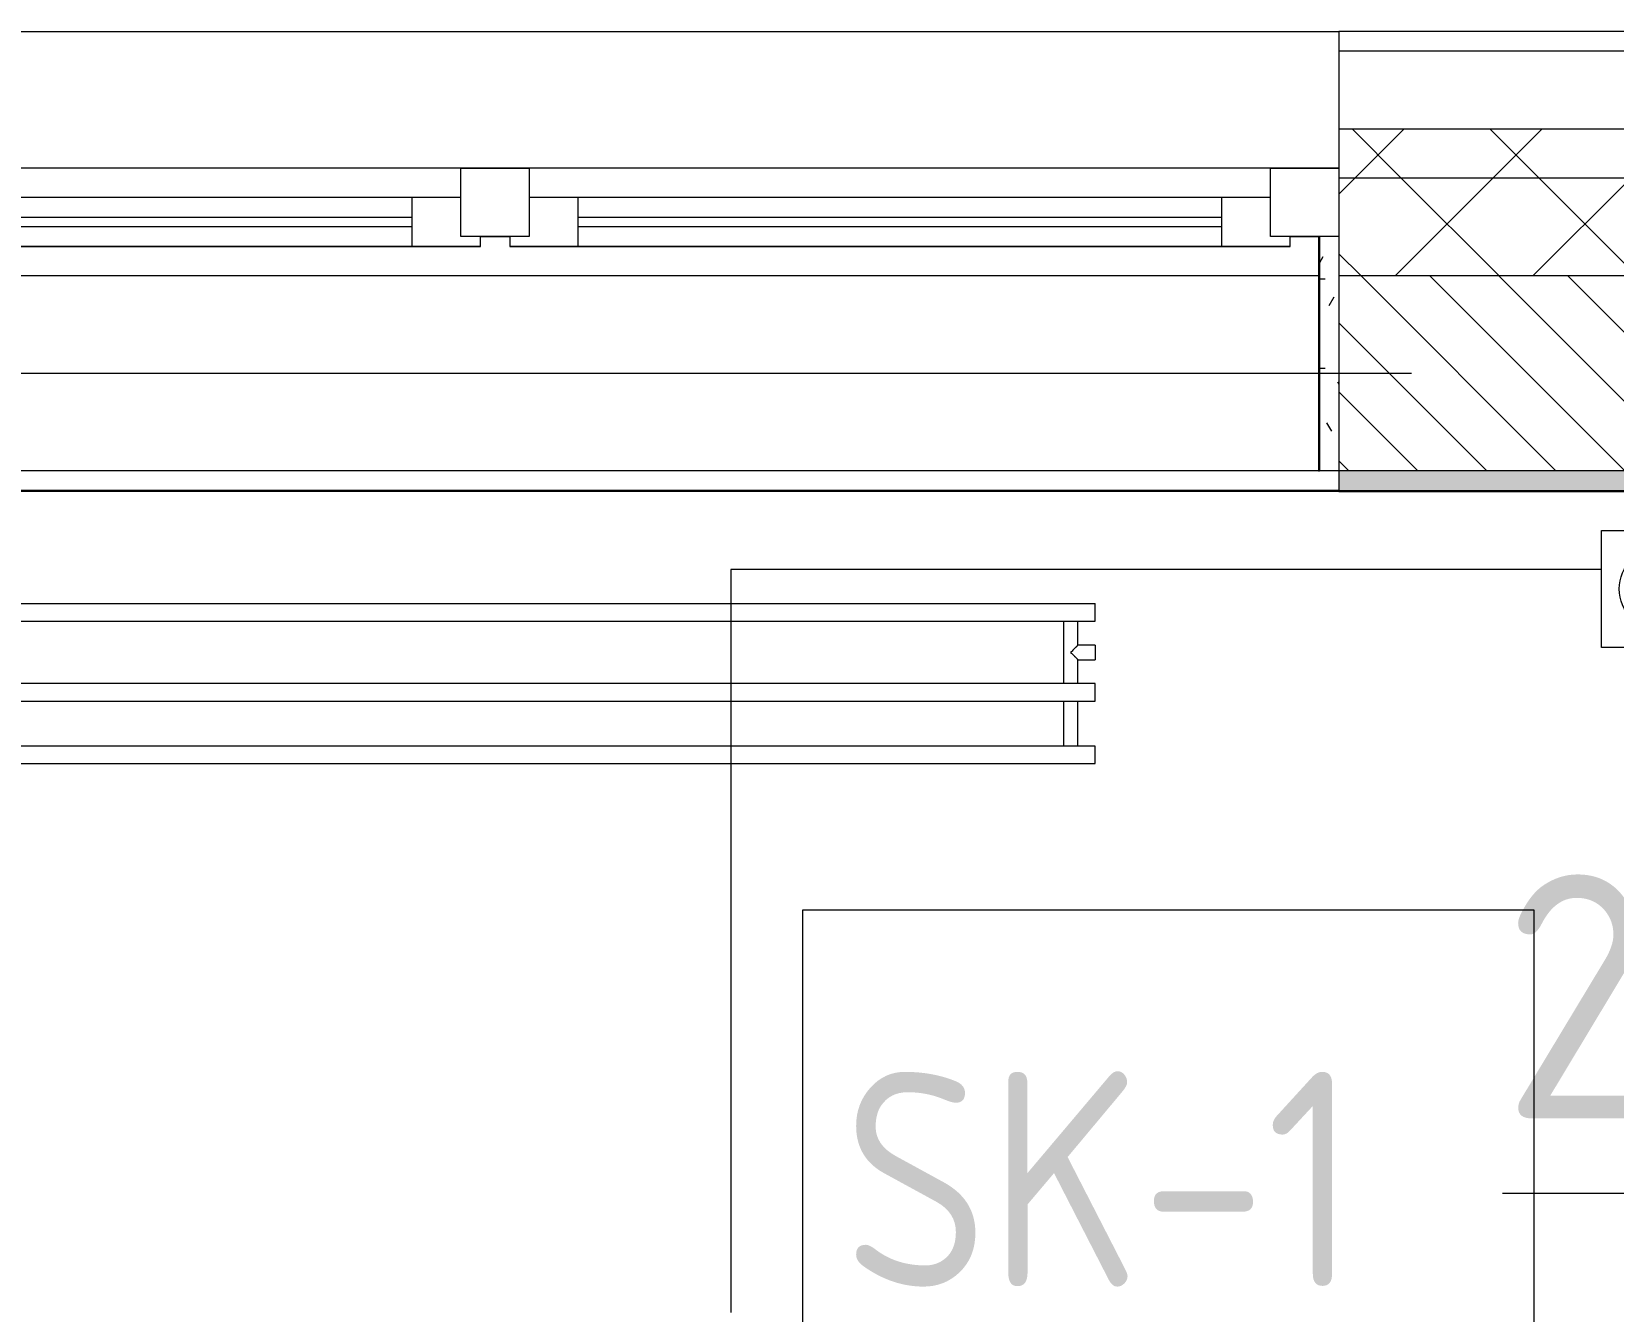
# Model space of a CAD drawing. Header units: millimetres. Extents: x 35111 to 235598, y -8553 to 29000.
# Drawn here: x 68270 to 69891, y 26039 to 27350 of the extents above; entities that cross this region are included whole.
import ezdxf

# ---------------------------------------------------------------- set-up
doc = ezdxf.new("R2010")
doc.units = ezdxf.units.MM
doc.linetypes.add('Осевая', pattern=[3175, 635, -476.25, 1587.5, -476.25])
for name, color, linetype, lineweight in [('A-ANNO-DIMS', 7, 'Continuous', 9), ('A-ANNO-DIMS-100', 7, 'Continuous', 9), ('A-DETL-GENF', 7, 'Continuous', 9), ('A-GLAZ', 7, 'Continuous', 9), ('A-GLAZ-1', 7, 'Continuous', 13), ('A-WALL', 7, 'Continuous', 9), ('E-ELEC-FIXT-IDEN', 7, 'Continuous', 9), ('I-WALL', 7, 'Continuous', 9), ('M-EQPM', 7, 'Continuous', 9), ('Оси-2', 7, 'Осевая', 9), ('Электрические приборы', 7, 'Continuous', 9)]:
    doc.layers.add(name, color=color, linetype=linetype, lineweight=lineweight)
for name, color, linetype, lineweight, true_color in [('A-WALL-1', 7, 'Continuous', 9, 0x3c3c3c), ('A-WALL-FNSH-1', 7, 'Continuous', 9, 0x3c3c3c), ('I-FURN-1', 7, 'Continuous', 9, 0xf0f0f0), ('Оси розеток', 7, 'Continuous', 9, 0xff1e23)]:
    doc.layers.add(name, color=color, linetype=linetype, lineweight=lineweight, true_color=true_color)
doc.styles.add('GOST Common_1', font='GOST_Common.ttf', dxfattribs={"width": 0.9, "height": 220})
doc.styles.add('ISOCPEUR', font='isocpeur.ttf', dxfattribs={"width": 0.9, "height": 250})
doc.dimstyles.new('ISO-2_5_0_9К_БОЛЬШОЙ_2', dxfattribs={"dimscale": 304.8, "dimtxt": 248.995294, "dimasz": 0.492126, "dimexe": 0.393701, "dimexo": 0.984252, "dimgap": 0, "dimtad": 1, "dimdec": 0, "dimrnd": 10, "dimzin": 0, "dimdsep": 46, "dimtxsty": 'ISOCPEUR', "dimblk1": 'OBLIQUE', "dimblk2": 'OBLIQUE', "dimsah": 1, "dimcen": 0.09, "dimdle": 0.393701, "dimazin": 0, "dimtfac": 1, "dimtdec": 4, "dimtix": 1, "dimtmove": 1, "dimatfit": 3, "dimfxl": 1, "dimtvp": 1, "dimtolj": 1, "dimtzin": 0, "dimarcsym": 2})
pattern_1 = [(45, (0, 0), (-70.71068, 70.71068), []), (135, (0, 0), (-70.71068, -70.71068), [])]
pattern_2 = [(0, (0, 0), (121.92, 30.48), [10.058, -81.382, 10.058, -81.382, -487.68]), (0, (0, 0), (121.92, 30.48), [-182.88, 10.058, -172.822, 10.058, -81.382, -213.36]), (0, (0, 0), (121.92, 30.48), [-457.2, 10.058, -50.902, 10.058, -142.342]), (120, (45.72, 15.24), (-87.356454, 90.345817), [10.058, -81.382, 10.058, -81.382, -487.68]), (120, (45.72, 15.24), (-87.356454, 90.345817), [-182.88, 10.058, -172.822, 10.058, -81.382, -213.36]), (120, (45.72, 15.24), (-87.356454, 90.345817), [-457.2, 10.058, -50.902, 10.058, -142.342]), (240, (60.96, 76.2), (-34.563546, -120.825817), [10.058, -81.382, 10.058, -81.382, -487.68]), (240, (60.96, 76.2), (-34.563546, -120.825817), [-182.88, 10.058, -172.822, 10.058, -81.382, -213.36]), (240, (60.96, 76.2), (-34.563546, -120.825817), [-457.2, 10.058, -50.902, 10.058, -142.342])]

# ---------------------------------------------------------------- blocks, each defined once
blk = doc.blocks.new('120_Окно_СКБ_2Ст - 120_Окно_СКБ_2Ст 2500х2500 _мал створка справа_-23206729-План размещения напольных электротехнических лючков и розеток 3 этажа в осях 12-23')
at = {"layer": 'A-GLAZ'}
for p, q in [((1250, -5), (-1250, -5)), ((-1130, -55), (300, -55)), ((470, -55), (1130, -55)), ((300, -65), (-1130, -65)), ((370, -75), (400, -75)), ((1130, -65), (470, -65)), ((1200, -75), (1230, -75))]:
    blk.add_line(p, q, dxfattribs=at)
at = {"layer": 'A-GLAZ-1'}
for p, q in [((350, -75), (350, -5)), ((350, -5), (420, -5)), ((420, -5), (420, -75)), ((1180, -75), (1180, -5)), ((1180, -5), (1250, -5)), ((1250, -5), (1250, -75)), ((350, -35), (-1180, -35)), ((300, -85), (300, -35)), ((350, -75), (350, -35)), ((1180, -35), (420, -35)), ((420, -35), (420, -75)), ((470, -85), (470, -35)), ((1130, -85), (1130, -35)), ((1180, -75), (1180, -35)), ((420, -75), (350, -75)), ((370, -75), (350, -75)), ((370, -85), (370, -75)), ((420, -75), (400, -75)), ((400, -75), (400, -85)), ((1250, -75), (1180, -75)), ((1200, -75), (1180, -75)), ((1200, -85), (1200, -75)), ((-1200, -85), (370, -85)), ((370, -85), (-1200, -85)), ((400, -85), (1200, -85)), ((1200, -85), (400, -85))]:
    blk.add_line(p, q, dxfattribs=at)
blk = doc.blocks.new('Стол базовый прямоугольный - 1_206-26230948-План размещения напольных электротехнических лючков и розеток 3 этажа в осях 12-23')
at = {"layer": 'I-FURN-1'}
for p, q in [((700, 375), (-700, 375)), ((-700, 375), (-700, -375)), ((700, -375), (700, 375)), ((-700, -375), (700, -375))]:
    blk.add_line(p, q, dxfattribs=at)
blk = doc.blocks.new('Блок Розеток и Выключателей - Блок Розеток и Выключателей_SK1-V143-План размещения напольных электротехнических лючков и розеток 3 этажа в осях 12-23')
at = {"layer": 'A-DETL-GENF'}
for p, q in [((-120, -40), (0, -40)), ((-120, -160), (-120, -40)), ((0, -40), (120, -40)), ((0, -160), (0, -40)), ((0, -40), (0, -160)), ((120, -40), (120, -160)), ((0, -160), (-120, -160)), ((120, -160), (0, -160))]:
    blk.add_line(p, q, dxfattribs=at)
for centre, radius in [((-60, -100), 42), ((60, -100), 42), ((-75.6, -100), 4.8), ((-44.4, -100), 4.8), ((44.4, -100), 4.8), ((75.6, -100), 4.8)]:
    blk.add_circle(centre, radius, dxfattribs=at)
at = {"layer": 'Оси розеток'}
blk.add_line((0, 0), (0, -40), dxfattribs=at)
blk = doc.blocks.new('radiator_prado_classic_z_tip_30_po exemplyaru - Classic Z Тип 30-500-30677910-План размещения напольных электротехнических лючков и розеток 3 этажа в осях 12-23')
at = {"layer": 'M-EQPM'}
for p, q in [((0, 228), (0, 210)), ((2000, 228), (0, 228)), ((0, 210), (2000, 210)), ((17.5, 210), (17.5, 164)), ((32.5, 164), (32.5, 210)), ((2000, 164), (0, 164)), ((0, 164), (0, 146)), ((0, 146), (2000, 146)), ((17.5, 146), (17.5, 121.5)), ((32.5, 82), (32.5, 146)), ((17.5, 121.5), (0, 121.5)), ((17.5, 121.5), (0, 121.5)), ((0, 121.5), (0, 121.2)), ((0, 106.5), (0, 121.5)), ((0, 121.2), (0, 121.2)), ((0, 106.8), (0, 106.5)), ((0, 106.8), (0, 106.8)), ((0, 106.5), (17.5, 106.5)), ((0, 106.5), (17.5, 106.5)), ((17.5, 106.5), (17.5, 82)), ((2000, 82), (0, 82)), ((0, 82), (0, 64)), ((2000, 64), (0, 64))]:
    blk.add_line(p, q, dxfattribs=at)
for points, knots in [([(25, 114), (24.5, 114.5), (23.6, 115.4), (22.4, 116.6), (21.6, 117.4), (21.1, 117.9), (20.8, 118.2), (20.5, 118.5), (20.2, 118.8), (19.8, 119.1), (19.6, 119.4), (19.3, 119.7), (19, 120), (18.7, 120.3), (18.5, 120.5), (18.3, 120.7), (18.1, 120.9), (17.9, 121.1), (17.8, 121.2), (17.7, 121.3), (17.5, 121.5), (17.5, 121.5), (17.5, 121.5)], [0, 0, 0, 0, 0.142857, 0.285714, 0.357143, 0.392857, 0.428571, 0.464286, 0.5, 0.535714, 0.571429, 0.607143, 0.642857, 0.678571, 0.714286, 0.75, 0.785714, 0.821429, 0.857143, 0.892857, 0.928571, 1, 1, 1, 1]), ([(17.5, 106.5), (17.5, 106.5), (17.5, 106.5), (17.7, 106.7), (17.8, 106.8), (17.9, 106.9), (18.1, 107.1), (18.3, 107.3), (18.5, 107.5), (18.7, 107.7), (19, 108), (19.3, 108.3), (19.6, 108.6), (19.8, 108.9), (20.3, 109.3), (20.7, 109.7), (21.1, 110.1), (21.6, 110.6), (22.4, 111.4), (23.6, 112.6), (24.5, 113.5), (25, 114)], [0, 0, 0, 0, 0.071429, 0.107143, 0.142857, 0.178571, 0.214286, 0.25, 0.285714, 0.321429, 0.357143, 0.392857, 0.428571, 0.464286, 0.5, 0.571429, 0.607143, 0.642857, 0.714286, 0.857143, 1, 1, 1, 1])]:
    blk.add_open_spline(points, degree=3, knots=knots, dxfattribs=at)
blk = doc.blocks.new('DIMBLOCK19-План размещения напольных электротехнических лючков и розеток 3 этажа в осях 12-23')
at = {"layer": 'A-ANNO-DIMS-100'}
for p, q in [((70290, 26280), (70290, 26039.8)), ((70290, 26159.8), (70290, 26280)), ((70560, 26119), (70560, 26279.8)), ((69777.6, 26159.8), (70351.7, 26159.8)), ((70170, 26159.8), (70560, 26159.8)), ((70351.7, 26159.8), (70425, 26159.8)), ((70560, 26159.8), (70560, 26119))]:
    blk.add_line(p, q, dxfattribs=at)
at = {"layer": 'A-ANNO-DIMS-100', "lineweight": 20}
for p, q in [((70290, 26159.8), (70365, 26234.8)), ((70560, 26159.8), (70635, 26234.8)), ((70290, 26159.8), (70215, 26084.8)), ((70560, 26159.8), (70485, 26084.8))]:
    blk.add_line(p, q, dxfattribs=at)
at = {"layer": 'A-ANNO-DIMS-100', "color": 0, "insert": (69777.6, 26486.5), "char_height": 250, "width": 568.858, "attachment_point": 1, "line_spacing_factor": 1.149209, "style": 'ISOCPEUR'}
blk.add_mtext('270', dxfattribs=at)
blk = doc.blocks.new('_Oblique')
at = {"color": 0, "linetype": 'ByBlock', "lineweight": -2}
blk.add_line((-0.5, -0.5), (0.5, 0.5), dxfattribs=at)

msp = doc.modelspace()

# ---------------------------------------------------------------- hatches: boundary and pattern name
at = {"layer": 'A-WALL'}
h = msp.add_hatch(dxfattribs=at)
h.set_pattern_fill('FP_20', color=256, style=0, pattern_type=2)
h.set_pattern_definition(pattern_1)
h.paths.add_polyline_path([(84500.7, 27200), (84500.7, 27250), (80350, 27250), (80350, 27200), (81914.4, 27200)])
h.paths.add_polyline_path([(76350, 27200), (77250, 27200), (77250, 27250), (76350, 27250)])
h.paths.add_polyline_path([(73907.1, 27200), (74250, 27200), (74250, 27250), (72910, 27250), (72910, 27200), (73179.2, 27200)])
h.paths.add_polyline_path([(70810, 27200), (70810, 27250), (69610, 27250), (69610, 27200), (70267.5, 27200)])
h.paths.add_polyline_path([(67110, 27200), (67110, 27250), (66560, 27250), (66560, 27200), (66627.8, 27200)])
h = msp.add_hatch(dxfattribs=at)
h.set_pattern_fill('FP_20', color=256, style=0, pattern_type=2)
h.set_pattern_definition(pattern_1)
h.paths.add_polyline_path([(84500.7, 27100), (84500.7, 27200), (80350, 27200), (80350, 27100), (81914.4, 27100)])
h.paths.add_polyline_path([(76818.9, 27100), (77250, 27100), (77250, 27200), (76350, 27200), (76350, 27100)])
h.paths.add_polyline_path([(74250, 27100), (74250, 27200), (72910, 27200), (72910, 27100), (73907.1, 27100)])
h.paths.add_polyline_path([(70810, 27100), (70810, 27200), (69610, 27200), (69610, 27100), (70267.5, 27100)])
h.paths.add_polyline_path([(67110, 27100), (67110, 27200), (66560, 27200), (66560, 27100), (66627.8, 27100)])
h = msp.add_hatch(dxfattribs=at)
h.set_pattern_fill('FP_19', color=256, style=0, pattern_type=2)
h.set_pattern_definition([(135, (0, 0), (-35.35534, -35.35534), [])])
h.paths.add_polyline_path([(84200, 26900), (84200, 27100), (81150, 27100), (81150, 26900), (83225.1, 26900)])
h.paths.add_polyline_path([(80350, 26900), (80650, 26900), (80650, 27100), (80350, 27100), (80350, 26943.3)])
h.paths.add_polyline_path([(76454.9, 26900), (76750, 26900), (76750, 27100), (76350, 27100), (76350, 26900)])
h.paths.add_polyline_path([(74250, 26900), (74250, 27100), (74040, 27100), (74040, 26900), (74061, 26900)])
h.paths.add_polyline_path([(73540, 26900), (73540, 27100), (72910, 27100), (72910, 26900), (73361.2, 26900)])
h.paths.add_polyline_path([(69610, 26900), (70310, 26900), (70310, 27100), (69610, 27100)])
h.paths.add_polyline_path([(66781, 26900), (67110, 26900), (67110, 27100), (66760, 27100), (66760, 26900), (66780, 26900)])
at = {"layer": 'I-WALL'}
h = msp.add_hatch(dxfattribs=at)
h.set_pattern_fill('FP_71', color=256, style=0, pattern_type=2)
h.set_pattern_definition(pattern_2)
h.paths.add_polyline_path([(69610, 26900), (69610, 27140), (69590, 27140), (69590, 26900)])
h = msp.add_hatch(dxfattribs=at)
h.set_pattern_fill('FP_71', color=256, style=0, pattern_type=2)
h.set_pattern_definition(pattern_2)
h.paths.add_polyline_path([(70290, 26880), (70310, 26880), (70310, 26900), (69610, 26900), (69610, 26880), (70267.5, 26880)])
h.paths.add_polyline_path([(67110, 26880), (67110, 26900), (66780, 26900), (66780, 26880)])

# ---------------------------------------------------------------- linework, layer by layer
at = {"layer": 'A-WALL'}
for p, q in [((67110, 27350), (69610, 27350)), ((70810, 27330), (69610, 27330)), ((70810, 27250), (69610, 27250)), ((70810, 27200), (69610, 27200)), ((70310, 26900), (69590, 26900)), ((69610, 26880), (70290, 26880))]:
    msp.add_line(p, q, dxfattribs=at)
at = {"layer": 'A-WALL-1'}
for p, q in [((69610, 27330), (69610, 26880)), ((69610, 27140), (69590, 27140)), ((69590, 27140), (69590, 26900)), ((69610, 27100), (70810, 27100))]:
    msp.add_line(p, q, dxfattribs=at)
at = {"layer": 'A-WALL-FNSH-1'}
for p, q in [((70810, 27350), (69610, 27350)), ((69610, 27350), (69610, 27330)), ((69590, 27140), (69589, 27140)), ((69589, 27140), (69589, 26900)), ((69589, 26900), (69590, 26900)), ((69610, 26880), (69610, 26879)), ((69610, 26879), (70289, 26879))]:
    msp.add_line(p, q, dxfattribs=at)
at = {"layer": 'E-ELEC-FIXT-IDEN'}
for p, q in [((68986.5, 26799), (68986.5, 26037.8)), ((69879.3, 26799), (68986.5, 26799))]:
    msp.add_line(p, q, dxfattribs=at)
at = {"layer": 'I-WALL'}
for p, q in [((67130, 27100), (69590, 27100)), ((67130, 27100), (69590, 27100)), ((69589, 26900), (67131, 26900)), ((69610, 26880), (67110, 26880)), ((69610, 26880), (67110, 26880)), ((69610, 26879), (67110, 26879))]:
    msp.add_line(p, q, dxfattribs=at)
at = {"layer": 'Оси-2'}
msp.add_line((38410.7, 27000), (82250, 27000), dxfattribs=at)

# ---------------------------------------------------------------- block references
at = {"layer": 'A-GLAZ'}
msp.add_blockref('120_Окно_СКБ_2Ст - 120_Окно_СКБ_2Ст 2500х2500 _мал створка справа_-23206729-План размещения напольных электротехнических лючков и розеток 3 этажа в осях 12-23', (68360, 27215), dxfattribs=at)
at = {"layer": 'I-FURN-1', "rotation": 269.9999999999998}
msp.add_blockref('Стол базовый прямоугольный - 1_206-26230948-План размещения напольных электротехнических лючков и розеток 3 этажа в осях 12-23', (69435, 25750), dxfattribs=at)
at = {"layer": 'M-EQPM', "rotation": 180}
msp.add_blockref('radiator_prado_classic_z_tip_30_po exemplyaru - Classic Z Тип 30-500-30677910-План размещения напольных электротехнических лючков и розеток 3 этажа в осях 12-23', (69360, 26828), dxfattribs=at)
at = {"layer": 'Электрические приборы'}
msp.add_blockref('Блок Розеток и Выключателей - Блок Розеток и Выключателей_SK1-V143-План размещения напольных электротехнических лючков и розеток 3 этажа в осях 12-23', (69999.3, 26879), dxfattribs=at)

# ---------------------------------------------------------------- texts
at = {"layer": 'E-ELEC-FIXT-IDEN', "insert": (69101.6, 26284.2), "char_height": 220, "width": 656.582, "attachment_point": 1, "style": 'GOST Common_1'}
msp.add_mtext('SK-1', dxfattribs=at)

# ---------------------------------------------------------------- dimensions: what is measured, and where the dimension line sits
at = {"layer": 'A-ANNO-DIMS'}
dim = msp.add_linear_dim(base=(70560, 26159.8), p1=(70290, 26580), p2=(70560, 26419), dimstyle='ISO-2_5_0_9К_БОЛЬШОЙ_2', override={"dimpost": '<>', "dimfxl": 314.358076}, dxfattribs=at)
dim.commit()
dim.dimension.update_dxf_attribs({"geometry": 'DIMBLOCK19-План размещения напольных электротехнических лючков и розеток 3 этажа в осях 12-23', "text_midpoint": (70062.1, 26319.8), "dimtype": 160})

doc.saveas('drawing.dxf')
